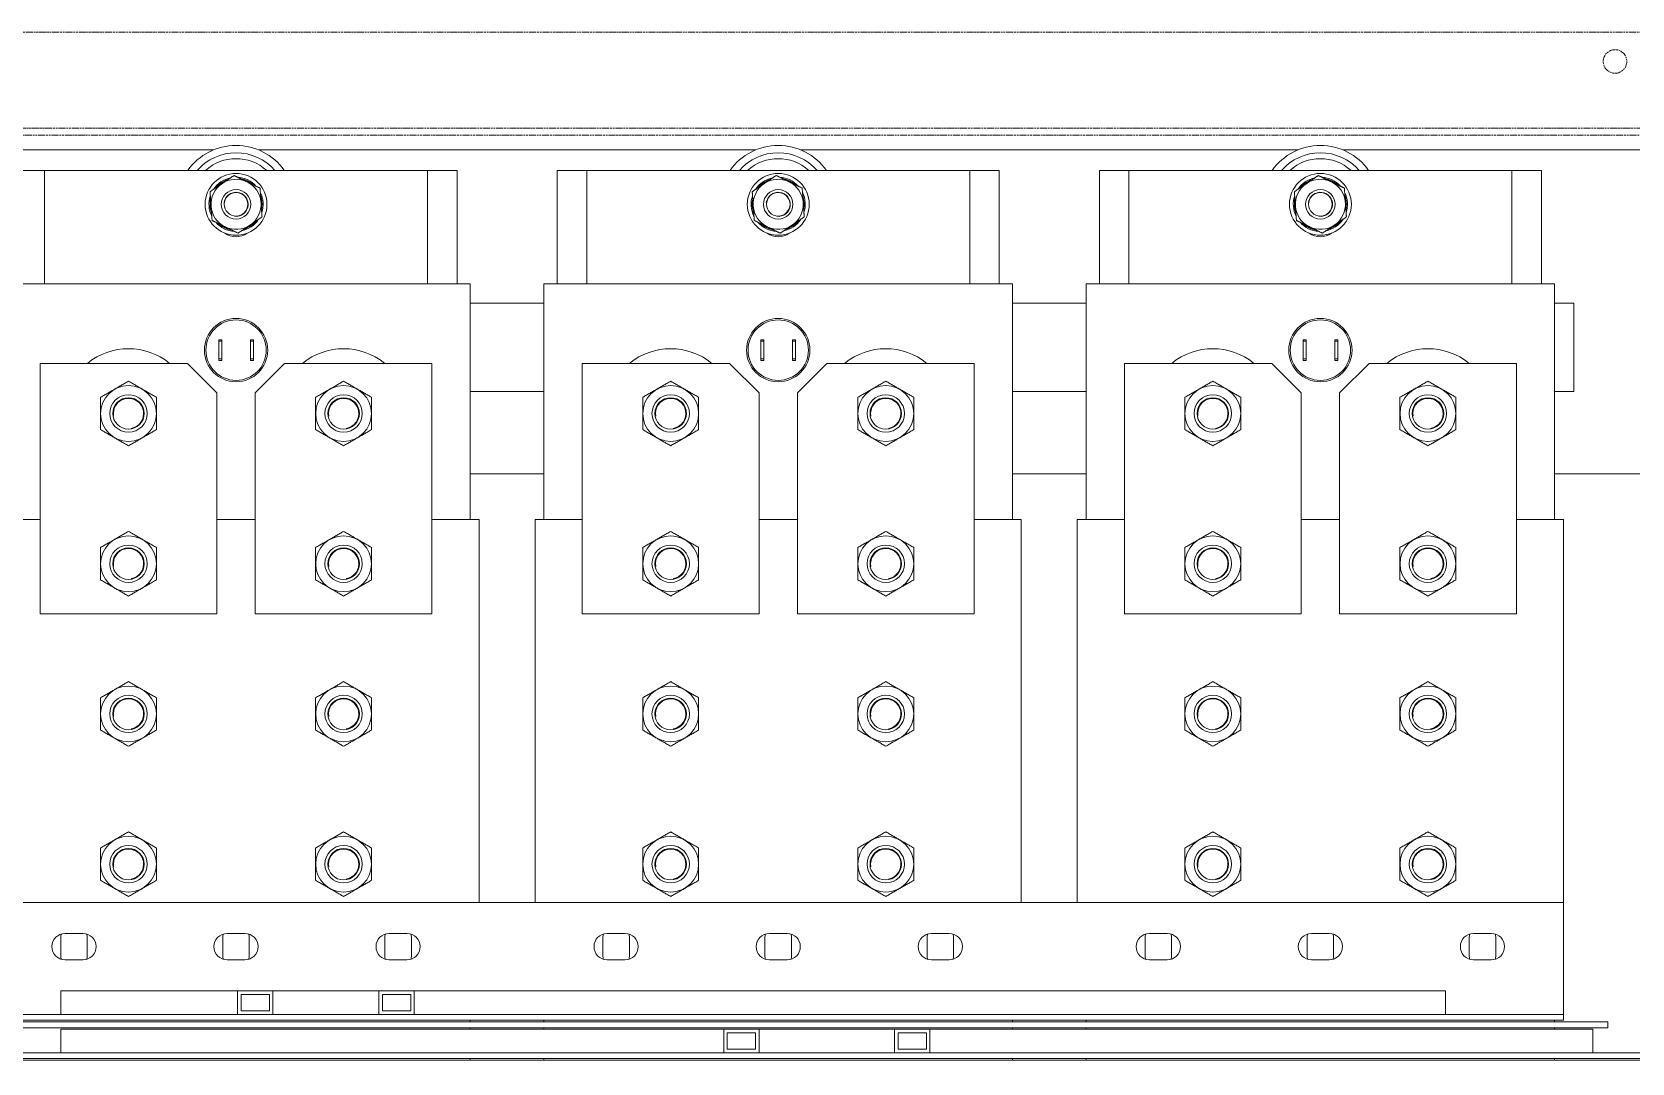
# Model space of a CAD drawing. Header units: millimetres. Extents: x 0 to 8410, y 0 to 5940.
# Drawn here: x 3720 to 4263, y 4952 to 5302 of the extents above; entities that cross this region are included whole.
import ezdxf

# ---------------------------------------------------------------- set-up
doc = ezdxf.new("R2010")
doc.units = ezdxf.units.MM
doc.header["$LTSCALE"] = 10
doc.linetypes.add('DOUBLE_DASH_CHAIN', pattern=[1.2403, 0.6614, -0.0827, 0.1654, -0.0827, 0.1654, -0.0827])
for name, color, linetype, lineweight, true_color in [('가시적인 것(ISO)', 3, 'Continuous', 5, 0x00ff00), ('가시적인 좁은 것(ISO)', 3, 'Continuous', 5, 0x00ff00), ('참조(ISO)', 6, 'DOUBLE_DASH_CHAIN', 5, 0xff00ff)]:
    doc.layers.add(name, color=color, linetype=linetype, lineweight=lineweight, true_color=true_color)
doc.layers.add('해치(ISO)', color=7, linetype='Continuous', lineweight=5)

msp = doc.modelspace()

# ---------------------------------------------------------------- hatches: boundary and pattern name
at = {"layer": '해치(ISO)'}
h = msp.add_hatch(dxfattribs=at)
h.set_pattern_fill('ANSI31', color=256, scale=254, angle=15, style=0)
h.set_pattern_definition([(60, (0, 0), (-27.4963, 15.87501), [])])
edge = h.paths.add_edge_path()
edge.add_line((3209.29, 4604.61), (3249.29, 4604.61))
edge.add_line((3249.29, 4604.61), (3249.29, 4606.61))
edge.add_ellipse((3246.29, 4606.61), major_axis=(3, 0), ratio=1, start_angle=0, end_angle=90)
edge.add_line((3246.29, 4609.61), (3218.79, 4609.61))
edge.add_ellipse((3218.79, 4614.11), major_axis=(0, -4.5), ratio=1, start_angle=270, end_angle=360, ccw=False)
edge.add_line((3214.29, 4614.11), (3214.29, 4641.61))
edge.add_ellipse((3211.29, 4641.61), major_axis=(3, 0), ratio=1, start_angle=0, end_angle=90)
edge.add_line((3211.29, 4644.61), (3209.29, 4644.61))
edge.add_line((3209.29, 4644.61), (3209.29, 4604.61))
edge = h.paths.add_edge_path()
edge.add_ellipse((4495.19, 4614.11), major_axis=(4.5, 0), ratio=1, start_angle=270, end_angle=360)
edge.add_line((4499.69, 4614.11), (4499.69, 4641.61))
edge.add_ellipse((4502.69, 4641.61), major_axis=(0, 3), ratio=1, start_angle=0, end_angle=90, ccw=False)
edge.add_line((4502.69, 4644.61), (4504.69, 4644.61))
edge.add_line((4504.69, 4644.61), (4504.69, 4604.61))
edge.add_line((4504.69, 4604.61), (4464.69, 4604.61))
edge.add_line((4464.69, 4604.61), (4464.69, 4606.61))
edge.add_ellipse((4467.69, 4606.61), major_axis=(0, 3), ratio=1, start_angle=0, end_angle=90, ccw=False)
edge.add_line((4467.69, 4609.61), (4495.19, 4609.61))
edge = h.paths.add_edge_path()
edge.add_ellipse((3218.79, 5290.51), major_axis=(-4.5, 0), ratio=1, start_angle=270, end_angle=360)
edge.add_line((3214.29, 5290.51), (3214.29, 5263.01))
edge.add_ellipse((3211.29, 5263.01), major_axis=(0, -3), ratio=1, start_angle=0, end_angle=90, ccw=False)
edge.add_line((3211.29, 5260.01), (3209.29, 5260.01))
edge.add_line((3209.29, 5260.01), (3209.29, 5300.01))
edge.add_line((3209.29, 5300.01), (3249.29, 5300.01))
edge.add_line((3249.29, 5300.01), (3249.29, 5298.01))
edge.add_ellipse((3246.29, 5298.01), major_axis=(0, -3), ratio=1, start_angle=0, end_angle=90, ccw=False)
edge.add_line((3246.29, 5295.01), (3218.79, 5295.01))
edge = h.paths.add_edge_path()
edge.add_line((4467.69, 5295.01), (4495.19, 5295.01))
edge.add_ellipse((4495.19, 5290.51), major_axis=(0, 4.5), ratio=1, start_angle=270, end_angle=360, ccw=False)
edge.add_line((4499.69, 5290.51), (4499.69, 5263.01))
edge.add_ellipse((4502.69, 5263.01), major_axis=(-3, 0), ratio=1, start_angle=0, end_angle=90)
edge.add_line((4502.69, 5260.01), (4504.69, 5260.01))
edge.add_line((4504.69, 5260.01), (4504.69, 5300.01))
edge.add_line((4504.69, 5300.01), (4464.69, 5300.01))
edge.add_line((4464.69, 5300.01), (4464.69, 5298.01))
edge.add_ellipse((4467.69, 5298.01), major_axis=(-3, 0), ratio=1, start_angle=0, end_angle=90)

# ---------------------------------------------------------------- linework, layer by layer
at = {"layer": '가시적인 것(ISO)'}
for p, q in [((3322.99, 5262.31), (3781.39, 5262.31)), ((3796.59, 5262.31), (3965.39, 5262.31)), ((3980.59, 5262.31), (4149.39, 5262.31)), ((4164.59, 5262.31), (4390.99, 5262.31)), ((3723.99, 5255.31), (3713.99, 5255.31)), ((3723.99, 5216.81), (3723.99, 5255.31)), ((3853.99, 5255.31), (3723.99, 5255.31)), ((3853.99, 5255.31), (3853.99, 5216.81)), ((3863.99, 5255.31), (3853.99, 5255.31)), ((3863.99, 5216.81), (3863.99, 5255.31)), ((3907.99, 5255.31), (3897.99, 5255.31)), ((3897.99, 5255.31), (3897.99, 5216.81)), ((3907.99, 5216.81), (3907.99, 5255.31)), ((4037.99, 5255.31), (3907.99, 5255.31)), ((4037.99, 5255.31), (4037.99, 5216.81)), ((4047.99, 5255.31), (4037.99, 5255.31)), ((4047.99, 5216.81), (4047.99, 5255.31)), ((4091.99, 5255.31), (4081.99, 5255.31)), ((4081.99, 5255.31), (4081.99, 5216.81)), ((4091.99, 5216.81), (4091.99, 5255.31)), ((4221.99, 5255.31), (4091.99, 5255.31)), ((4221.99, 5255.31), (4221.99, 5216.81)), ((4231.99, 5255.31), (4221.99, 5255.31)), ((4231.99, 5216.81), (4231.99, 5255.31)), ((3868.49, 5216.81), (3709.49, 5216.81)), ((3868.49, 5136.81), (3868.49, 5216.81)), ((4052.49, 5216.81), (3893.49, 5216.81)), ((3893.49, 5216.81), (3893.49, 5136.81)), ((4052.49, 5136.81), (4052.49, 5216.81)), ((4236.49, 5216.81), (4077.49, 5216.81)), ((4077.49, 5216.81), (4077.49, 5136.81)), ((4236.49, 5136.81), (4236.49, 5216.81)), ((3893.49, 5210.31), (3868.49, 5210.31)), ((4077.49, 5210.31), (4052.49, 5210.31)), ((4242.99, 5210.31), (4236.49, 5210.31)), ((4242.99, 5180.31), (4242.99, 5210.31)), ((3783.12, 5197.81), (3783.12, 5197.31)), ((3784.12, 5197.81), (3783.12, 5197.81)), ((3783.12, 5197.31), (3784.12, 5197.31)), ((3783.12, 5197.31), (3783.12, 5191.31)), ((3784.12, 5197.31), (3784.12, 5197.81)), ((3784.12, 5191.31), (3784.12, 5197.31)), ((3793.87, 5197.81), (3793.87, 5197.31)), ((3794.87, 5197.81), (3793.87, 5197.81)), ((3793.87, 5197.31), (3794.87, 5197.31)), ((3793.87, 5197.31), (3793.87, 5191.31)), ((3794.87, 5197.31), (3794.87, 5197.81)), ((3794.87, 5191.31), (3794.87, 5197.31)), ((3967.12, 5197.81), (3967.12, 5197.31)), ((3968.12, 5197.81), (3967.12, 5197.81)), ((3967.12, 5197.31), (3968.12, 5197.31)), ((3967.12, 5197.31), (3967.12, 5191.31)), ((3968.12, 5197.31), (3968.12, 5197.81)), ((3968.12, 5191.31), (3968.12, 5197.31)), ((3977.87, 5197.81), (3977.87, 5197.31)), ((3978.87, 5197.81), (3977.87, 5197.81)), ((3977.87, 5197.31), (3978.87, 5197.31)), ((3977.87, 5197.31), (3977.87, 5191.31)), ((3978.87, 5197.31), (3978.87, 5197.81)), ((3978.87, 5191.31), (3978.87, 5197.31)), ((4151.12, 5197.81), (4151.12, 5197.31)), ((4152.12, 5197.81), (4151.12, 5197.81)), ((4151.12, 5197.31), (4152.12, 5197.31)), ((4151.12, 5197.31), (4151.12, 5191.31)), ((4152.12, 5197.31), (4152.12, 5197.81)), ((4152.12, 5191.31), (4152.12, 5197.31)), ((4161.87, 5197.81), (4161.87, 5197.31)), ((4162.87, 5197.81), (4161.87, 5197.81)), ((4161.87, 5197.31), (4162.87, 5197.31)), ((4161.87, 5197.31), (4161.87, 5191.31)), ((4162.87, 5197.31), (4162.87, 5197.81)), ((4162.87, 5191.31), (4162.87, 5197.31)), ((3784.12, 5191.31), (3783.12, 5191.31)), ((3783.12, 5191.31), (3783.12, 5190.81)), ((3784.12, 5190.81), (3784.12, 5191.31)), ((3794.87, 5191.31), (3793.87, 5191.31)), ((3793.87, 5191.31), (3793.87, 5190.81)), ((3794.87, 5190.81), (3794.87, 5191.31)), ((3968.12, 5191.31), (3967.12, 5191.31)), ((3967.12, 5191.31), (3967.12, 5190.81)), ((3968.12, 5190.81), (3968.12, 5191.31)), ((3978.87, 5191.31), (3977.87, 5191.31)), ((3977.87, 5191.31), (3977.87, 5190.81)), ((3978.87, 5190.81), (3978.87, 5191.31)), ((4152.12, 5191.31), (4151.12, 5191.31)), ((4151.12, 5191.31), (4151.12, 5190.81)), ((4152.12, 5190.81), (4152.12, 5191.31)), ((4162.87, 5191.31), (4161.87, 5191.31)), ((4161.87, 5191.31), (4161.87, 5190.81)), ((4162.87, 5190.81), (4162.87, 5191.31)), ((3722.49, 5189.81), (3772.49, 5189.81)), ((3722.49, 5104.81), (3722.49, 5189.81)), ((3772.49, 5189.81), (3782.49, 5179.81)), ((3783.12, 5190.81), (3784.12, 5190.81)), ((3793.87, 5190.81), (3794.87, 5190.81)), ((3795.49, 5179.81), (3805.49, 5189.81)), ((3805.49, 5189.81), (3855.49, 5189.81)), ((3855.49, 5189.81), (3855.49, 5104.81)), ((3906.49, 5189.81), (3956.49, 5189.81)), ((3906.49, 5104.81), (3906.49, 5189.81)), ((3956.49, 5189.81), (3966.49, 5179.81)), ((3967.12, 5190.81), (3968.12, 5190.81)), ((3977.87, 5190.81), (3978.87, 5190.81)), ((3979.49, 5179.81), (3989.49, 5189.81)), ((3989.49, 5189.81), (4039.49, 5189.81)), ((4039.49, 5189.81), (4039.49, 5104.81)), ((4090.49, 5189.81), (4140.49, 5189.81)), ((4090.49, 5104.81), (4090.49, 5189.81)), ((4140.49, 5189.81), (4150.49, 5179.81)), ((4151.12, 5190.81), (4152.12, 5190.81)), ((4161.87, 5190.81), (4162.87, 5190.81)), ((4163.49, 5179.81), (4173.49, 5189.81)), ((4173.49, 5189.81), (4223.49, 5189.81)), ((4223.49, 5189.81), (4223.49, 5104.81)), ((3868.49, 5180.31), (3893.49, 5180.31)), ((4052.49, 5180.31), (4077.49, 5180.31)), ((4236.49, 5180.31), (4242.99, 5180.31)), ((3782.49, 5179.81), (3782.49, 5104.81)), ((3795.49, 5104.81), (3795.49, 5179.81)), ((3966.49, 5179.81), (3966.49, 5104.81)), ((3979.49, 5104.81), (3979.49, 5179.81)), ((4150.49, 5179.81), (4150.49, 5104.81)), ((4163.49, 5104.81), (4163.49, 5179.81)), ((3868.49, 5152.31), (3893.49, 5152.31)), ((4052.49, 5152.31), (4077.49, 5152.31)), ((4236.49, 5152.31), (4402.99, 5152.31)), ((3706.49, 5136.81), (3722.49, 5136.81)), ((3782.49, 5136.81), (3795.49, 5136.81)), ((3855.49, 5136.81), (3871.49, 5136.81)), ((3871.49, 5136.81), (3871.49, 5006.81)), ((3890.49, 5136.81), (3906.49, 5136.81)), ((3890.49, 5006.81), (3890.49, 5136.81)), ((3966.49, 5136.81), (3979.49, 5136.81)), ((4039.49, 5136.81), (4055.49, 5136.81)), ((4055.49, 5136.81), (4055.49, 5006.81)), ((4074.49, 5136.81), (4090.49, 5136.81)), ((4074.49, 5006.81), (4074.49, 5136.81)), ((4150.49, 5136.81), (4163.49, 5136.81)), ((4223.49, 5136.81), (4239.49, 5136.81)), ((4239.49, 5136.81), (4239.49, 5006.81)), ((3782.49, 5104.81), (3722.49, 5104.81)), ((3855.49, 5104.81), (3795.49, 5104.81)), ((3966.49, 5104.81), (3906.49, 5104.81)), ((4039.49, 5104.81), (3979.49, 5104.81)), ((4150.49, 5104.81), (4090.49, 5104.81)), ((4223.49, 5104.81), (4163.49, 5104.81)), ((4239.49, 5006.81), (3706.49, 5006.81)), ((4239.49, 5006.81), (4239.49, 4970.81)), ((3730.99, 4996.31), (3736.99, 4996.31)), ((3785.99, 4996.31), (3791.99, 4996.31)), ((3840.99, 4996.31), (3846.99, 4996.31)), ((3914.99, 4996.31), (3920.99, 4996.31)), ((3969.99, 4996.31), (3975.99, 4996.31)), ((4024.99, 4996.31), (4030.99, 4996.31)), ((4098.99, 4996.31), (4104.99, 4996.31)), ((4153.99, 4996.31), (4159.99, 4996.31)), ((4208.99, 4996.31), (4214.99, 4996.31)), ((3729.49, 4988.81), (3729.49, 4994.81)), ((3738.49, 4994.81), (3738.49, 4988.81)), ((3784.49, 4988.81), (3784.49, 4994.81)), ((3793.49, 4994.81), (3793.49, 4988.81)), ((3839.49, 4988.81), (3839.49, 4994.81)), ((3848.49, 4994.81), (3848.49, 4988.81)), ((3913.49, 4988.81), (3913.49, 4994.81)), ((3922.49, 4994.81), (3922.49, 4988.81)), ((3968.49, 4988.81), (3968.49, 4994.81)), ((3977.49, 4994.81), (3977.49, 4988.81)), ((4023.49, 4988.81), (4023.49, 4994.81)), ((4032.49, 4994.81), (4032.49, 4988.81)), ((4097.49, 4988.81), (4097.49, 4994.81)), ((4106.49, 4994.81), (4106.49, 4988.81)), ((4152.49, 4988.81), (4152.49, 4994.81)), ((4161.49, 4994.81), (4161.49, 4988.81)), ((4207.49, 4988.81), (4207.49, 4994.81)), ((4216.49, 4994.81), (4216.49, 4988.81)), ((3736.99, 4987.31), (3730.99, 4987.31)), ((3791.99, 4987.31), (3785.99, 4987.31)), ((3846.99, 4987.31), (3840.99, 4987.31)), ((3920.99, 4987.31), (3914.99, 4987.31)), ((3975.99, 4987.31), (3969.99, 4987.31)), ((4030.99, 4987.31), (4024.99, 4987.31)), ((4104.99, 4987.31), (4098.99, 4987.31)), ((4159.99, 4987.31), (4153.99, 4987.31)), ((4214.99, 4987.31), (4208.99, 4987.31)), ((3761.49, 4976.81), (3729.49, 4976.81)), ((3729.49, 4968.81), (3729.49, 4976.81)), ((3761.49, 4976.81), (3769.49, 4976.81)), ((3769.49, 4976.81), (3789.49, 4976.81)), ((3789.49, 4976.81), (3801.49, 4976.81)), ((3789.49, 4968.81), (3789.49, 4976.81)), ((3790.69, 4970.01), (3790.69, 4975.61)), ((3790.69, 4975.61), (3800.29, 4975.61)), ((3800.29, 4975.61), (3800.29, 4970.01)), ((3801.49, 4976.81), (3837.49, 4976.81)), ((3801.49, 4968.81), (3801.49, 4976.81)), ((3837.49, 4976.81), (3849.49, 4976.81)), ((3837.49, 4968.81), (3837.49, 4976.81)), ((3838.69, 4970.01), (3838.69, 4975.61)), ((3838.69, 4975.61), (3848.29, 4975.61)), ((3848.29, 4975.61), (3848.29, 4970.01)), ((3849.49, 4968.81), (3849.49, 4976.81)), ((3849.49, 4976.81), (3869.49, 4976.81)), ((3869.49, 4976.81), (4167.49, 4976.81)), ((4199.49, 4976.81), (4167.49, 4976.81)), ((4199.49, 4968.81), (4199.49, 4976.81)), ((3789.49, 4968.81), (3689.49, 4968.81)), ((3789.49, 4968.81), (3801.49, 4968.81)), ((3800.29, 4970.01), (3790.69, 4970.01)), ((3837.49, 4968.81), (3801.49, 4968.81)), ((3837.49, 4968.81), (3849.49, 4968.81)), ((3848.29, 4970.01), (3838.69, 4970.01)), ((4239.49, 4968.81), (3849.49, 4968.81)), ((4239.49, 4970.81), (4239.49, 4968.81)), ((4239.49, 4966.81), (4239.49, 4968.81)), ((3689.49, 4966.81), (4239.49, 4966.81)), ((4254.49, 4966.31), (3689.49, 4966.31)), ((3689.49, 4964.31), (4254.49, 4964.31)), ((3761.49, 4963.81), (3729.49, 4963.81)), ((3729.49, 4955.81), (3729.49, 4963.81)), ((3761.49, 4963.81), (3934.49, 4963.81)), ((3868.49, 4966.31), (3868.49, 4966.81)), ((3868.49, 4963.81), (3868.49, 4964.31)), ((3893.49, 4966.81), (3893.49, 4966.31)), ((3893.49, 4964.31), (3893.49, 4963.81)), ((3934.49, 4963.81), (3954.49, 4963.81)), ((3954.49, 4963.81), (3966.49, 4963.81)), ((3954.49, 4955.81), (3954.49, 4963.81)), ((3966.49, 4963.81), (4012.49, 4963.81)), ((3966.49, 4955.81), (3966.49, 4963.81)), ((4012.49, 4963.81), (4024.49, 4963.81)), ((4012.49, 4955.81), (4012.49, 4963.81)), ((4024.49, 4955.81), (4024.49, 4963.81)), ((4024.49, 4963.81), (4044.49, 4963.81)), ((4044.49, 4963.81), (4217.49, 4963.81)), ((4052.49, 4966.31), (4052.49, 4966.81)), ((4052.49, 4963.81), (4052.49, 4964.31)), ((4077.49, 4966.81), (4077.49, 4966.31)), ((4077.49, 4964.31), (4077.49, 4963.81)), ((4249.49, 4963.81), (4217.49, 4963.81)), ((4236.49, 4966.31), (4236.49, 4966.81)), ((4236.49, 4963.81), (4236.49, 4964.31)), ((4249.49, 4955.81), (4249.49, 4963.81)), ((4254.49, 4964.31), (4254.49, 4966.31)), ((3955.69, 4957.01), (3955.69, 4962.61)), ((3955.69, 4962.61), (3965.29, 4962.61)), ((3965.29, 4962.61), (3965.29, 4957.01)), ((4013.69, 4957.01), (4013.69, 4962.61)), ((4013.69, 4962.61), (4023.29, 4962.61)), ((4023.29, 4962.61), (4023.29, 4957.01)), ((3954.49, 4955.81), (3689.49, 4955.81)), ((3689.49, 4953.81), (4274.49, 4953.81)), ((4284.49, 4953.31), (3694.49, 4953.31)), ((3868.49, 4953.31), (3868.49, 4953.81)), ((3893.49, 4953.81), (3893.49, 4953.31)), ((3954.49, 4955.81), (3966.49, 4955.81)), ((3965.29, 4957.01), (3955.69, 4957.01)), ((4012.49, 4955.81), (3966.49, 4955.81)), ((4012.49, 4955.81), (4024.49, 4955.81)), ((4023.29, 4957.01), (4013.69, 4957.01)), ((4274.49, 4955.81), (4024.49, 4955.81)), ((4052.49, 4953.31), (4052.49, 4953.81)), ((4077.49, 4953.81), (4077.49, 4953.31)), ((4236.49, 4953.31), (4236.49, 4953.81))]:
    msp.add_line(p, q, dxfattribs=at)
for centre, radius in [((3788.99, 5243.81), 10.5), ((3972.99, 5243.81), 10.5), ((4156.99, 5243.81), 10.5), ((3788.99, 5243.81), 5), ((3788.99, 5243.81), 4), ((3972.99, 5243.81), 5), ((3972.99, 5243.81), 4), ((4156.99, 5243.81), 5), ((4156.99, 5243.81), 4), ((3788.99, 5194.31), 10.75), ((3788.99, 5194.31), 10.25), ((3972.99, 5194.31), 10.75), ((3972.99, 5194.31), 10.25), ((4156.99, 5194.31), 10.75), ((4156.99, 5194.31), 10.25), ((3752.49, 5172.81), 9.47), ((3825.49, 5172.81), 9.47), ((3936.49, 5172.81), 9.47), ((4009.49, 5172.81), 9.47), ((4120.49, 5172.81), 9.47), ((4193.49, 5172.81), 9.47), ((3752.49, 5172.81), 6.35), ((3752.49, 5172.81), 5.35), ((3825.49, 5172.81), 6.35), ((3825.49, 5172.81), 5.35), ((3936.49, 5172.81), 6.35), ((3936.49, 5172.81), 5.35), ((4009.49, 5172.81), 6.35), ((4009.49, 5172.81), 5.35), ((4120.49, 5172.81), 6.35), ((4120.49, 5172.81), 5.35), ((4193.49, 5172.81), 6.35), ((4193.49, 5172.81), 5.35), ((3752.49, 5121.81), 9.47), ((3752.49, 5121.81), 6.35), ((3752.49, 5121.81), 5.35), ((3825.49, 5121.81), 9.47), ((3825.49, 5121.81), 6.35), ((3825.49, 5121.81), 5.35), ((3936.49, 5121.81), 9.47), ((3936.49, 5121.81), 6.35), ((3936.49, 5121.81), 5.35), ((4009.49, 5121.81), 9.47), ((4009.49, 5121.81), 6.35), ((4009.49, 5121.81), 5.35), ((4120.49, 5121.81), 9.47), ((4120.49, 5121.81), 6.35), ((4120.49, 5121.81), 5.35), ((4193.49, 5121.81), 9.47), ((4193.49, 5121.81), 6.35), ((4193.49, 5121.81), 5.35), ((3752.49, 5070.81), 9.47), ((3752.49, 5070.81), 6.35), ((3825.49, 5070.81), 9.47), ((3825.49, 5070.81), 6.35), ((3936.49, 5070.81), 9.47), ((3936.49, 5070.81), 6.35), ((4009.49, 5070.81), 9.47), ((4009.49, 5070.81), 6.35), ((4120.49, 5070.81), 9.47), ((4120.49, 5070.81), 6.35), ((4193.49, 5070.81), 9.47), ((4193.49, 5070.81), 6.35), ((3752.49, 5070.81), 5.35), ((3825.49, 5070.81), 5.35), ((3936.49, 5070.81), 5.35), ((4009.49, 5070.81), 5.35), ((4120.49, 5070.81), 5.35), ((4193.49, 5070.81), 5.35), ((3752.49, 5019.81), 9.47), ((3825.49, 5019.81), 9.47), ((3936.49, 5019.81), 9.47), ((4009.49, 5019.81), 9.47), ((4120.49, 5019.81), 9.47), ((4193.49, 5019.81), 9.47), ((3752.49, 5019.81), 6.35), ((3752.49, 5019.81), 5.35), ((3825.49, 5019.81), 6.35), ((3825.49, 5019.81), 5.35), ((3936.49, 5019.81), 6.35), ((3936.49, 5019.81), 5.35), ((4009.49, 5019.81), 6.35), ((4009.49, 5019.81), 5.35), ((4120.49, 5019.81), 6.35), ((4120.49, 5019.81), 5.35), ((4193.49, 5019.81), 6.35), ((4193.49, 5019.81), 5.35)]:
    msp.add_circle(centre, radius, dxfattribs=at)
for centre, radius, start, end in [((3788.99, 5243.81), 20, 35.0996, 144.9004), ((3972.99, 5243.81), 20, 35.0996, 144.9004), ((4156.99, 5243.81), 20, 35.0996, 144.9004), ((3788.99, 5243.81), 17.5, 41.0823, 138.9177), ((3788.99, 5243.81), 15.5, 47.8966, 132.1034), ((3972.99, 5243.81), 17.5, 41.0823, 138.9177), ((3972.99, 5243.81), 15.5, 47.8966, 132.1034), ((4156.99, 5243.81), 17.5, 41.0823, 138.9177), ((4156.99, 5243.81), 15.5, 47.8966, 132.1034), ((3788.99, 5243.81), 8.5, 124.0526, 184.0526), ((3788.99, 5243.81), 9.2, 101.5576, 146.5475), ((3788.99, 5243.81), 8.82, 108.4548, 139.6504), ((3788.99, 5243.81), 8.5, 64.0526, 124.0526), ((3788.99, 5243.81), 9.2, 41.5576, 86.5475), ((3788.99, 5243.81), 8.82, 48.4548, 79.6504), ((3788.99, 5243.81), 8.5, 4.0526, 64.0526), ((3972.99, 5243.81), 8.5, 124.0526, 184.0526), ((3972.99, 5243.81), 9.2, 101.5576, 146.5475), ((3972.99, 5243.81), 8.82, 108.4548, 139.6504), ((3972.99, 5243.81), 8.5, 64.0526, 124.0526), ((3972.99, 5243.81), 9.2, 41.5576, 86.5475), ((3972.99, 5243.81), 8.82, 48.4548, 79.6504), ((3972.99, 5243.81), 8.5, 4.0526, 64.0526), ((4156.99, 5243.81), 8.5, 124.0526, 184.0526), ((4156.99, 5243.81), 9.2, 101.5576, 146.5475), ((4156.99, 5243.81), 8.82, 108.4548, 139.6504), ((4156.99, 5243.81), 8.5, 64.0526, 124.0526), ((4156.99, 5243.81), 9.2, 41.5576, 86.5475), ((4156.99, 5243.81), 8.82, 48.4548, 79.6504), ((4156.99, 5243.81), 8.5, 4.0526, 64.0526), ((3788.99, 5243.81), 9.2, 161.5576, 206.5475), ((3788.99, 5243.81), 8.82, 168.4548, 199.6504), ((3788.99, 5243.81), 9.2, 341.5576, 26.5475), ((3788.99, 5243.81), 8.82, 348.4548, 19.6504), ((3972.99, 5243.81), 9.2, 161.5576, 206.5475), ((3972.99, 5243.81), 8.82, 168.4548, 199.6504), ((3972.99, 5243.81), 9.2, 341.5576, 26.5475), ((3972.99, 5243.81), 8.82, 348.4548, 19.6504), ((4156.99, 5243.81), 9.2, 161.5576, 206.5475), ((4156.99, 5243.81), 8.82, 168.4548, 199.6504), ((4156.99, 5243.81), 9.2, 341.5576, 26.5475), ((4156.99, 5243.81), 8.82, 348.4548, 19.6504), ((3788.99, 5243.81), 8.5, 184.0526, 244.0526), ((3788.99, 5243.81), 8.5, 304.0526, 4.0526), ((3972.99, 5243.81), 8.5, 184.0526, 244.0526), ((3972.99, 5243.81), 8.5, 304.0526, 4.0526), ((4156.99, 5243.81), 8.5, 184.0526, 244.0526), ((4156.99, 5243.81), 8.5, 304.0526, 4.0526), ((3788.99, 5243.81), 9.2, 221.5576, 266.5475), ((3788.99, 5243.81), 8.82, 228.4548, 259.6504), ((3788.99, 5243.81), 8.5, 244.0526, 304.0526), ((3788.99, 5243.81), 9.2, 281.5576, 326.5475), ((3788.99, 5243.81), 8.82, 288.4548, 319.6504), ((3972.99, 5243.81), 9.2, 221.5576, 266.5475), ((3972.99, 5243.81), 8.82, 228.4548, 259.6504), ((3972.99, 5243.81), 8.5, 244.0526, 304.0526), ((3972.99, 5243.81), 9.2, 281.5576, 326.5475), ((3972.99, 5243.81), 8.82, 288.4548, 319.6504), ((4156.99, 5243.81), 9.2, 221.5576, 266.5475), ((4156.99, 5243.81), 8.82, 228.4548, 259.6504), ((4156.99, 5243.81), 8.5, 244.0526, 304.0526), ((4156.99, 5243.81), 9.2, 281.5576, 326.5475), ((4156.99, 5243.81), 8.82, 288.4548, 319.6504), ((3788.99, 5239.31), 6.5, 234.7101, 305.2899), ((3972.99, 5239.31), 6.5, 234.7101, 305.2899), ((4156.99, 5239.31), 6.5, 234.7101, 305.2899), ((3752.49, 5172.81), 22, 50.5994, 129.4006), ((3825.49, 5172.81), 22, 50.5994, 129.4006), ((3936.49, 5172.81), 22, 50.5994, 129.4006), ((4009.49, 5172.81), 22, 50.5994, 129.4006), ((4120.49, 5172.81), 22, 50.5994, 129.4006), ((4193.49, 5172.81), 22, 50.5994, 129.4006), ((3730.99, 4991.81), 4.5, 90, 270), ((3733.99, 4994.81), 4.5, 163.1255, 180), ((3736.99, 4991.81), 4.5, 270, 90), ((3733.99, 4994.81), 4.5, 0, 16.8745), ((3785.99, 4991.81), 4.5, 90, 270), ((3788.99, 4994.81), 4.5, 163.1255, 180), ((3791.99, 4991.81), 4.5, 270, 90), ((3788.99, 4994.81), 4.5, 0, 16.8745), ((3840.99, 4991.81), 4.5, 90, 270), ((3843.99, 4994.81), 4.5, 163.1255, 180), ((3846.99, 4991.81), 4.5, 270, 90), ((3843.99, 4994.81), 4.5, 0, 16.8745), ((3914.99, 4991.81), 4.5, 90, 270), ((3917.99, 4994.81), 4.5, 163.1255, 180), ((3920.99, 4991.81), 4.5, 270, 90), ((3917.99, 4994.81), 4.5, 0, 16.8745), ((3969.99, 4991.81), 4.5, 90, 270), ((3972.99, 4994.81), 4.5, 163.1255, 180), ((3975.99, 4991.81), 4.5, 270, 90), ((3972.99, 4994.81), 4.5, 0, 16.8745), ((4024.99, 4991.81), 4.5, 90, 270), ((4027.99, 4994.81), 4.5, 163.1255, 180), ((4030.99, 4991.81), 4.5, 270, 90), ((4027.99, 4994.81), 4.5, 0, 16.8745), ((4098.99, 4991.81), 4.5, 90, 270), ((4101.99, 4994.81), 4.5, 163.1255, 180), ((4104.99, 4991.81), 4.5, 270, 90), ((4101.99, 4994.81), 4.5, 0, 16.8745), ((4153.99, 4991.81), 4.5, 90, 270), ((4156.99, 4994.81), 4.5, 163.1255, 180), ((4159.99, 4991.81), 4.5, 270, 90), ((4156.99, 4994.81), 4.5, 0, 16.8745), ((4208.99, 4991.81), 4.5, 90, 270), ((4211.99, 4994.81), 4.5, 163.1255, 180), ((4214.99, 4991.81), 4.5, 270, 90), ((4211.99, 4994.81), 4.5, 0, 16.8745), ((3733.99, 4988.81), 4.5, 180, 196.8745), ((3733.99, 4988.81), 4.5, 343.1255, 0), ((3788.99, 4988.81), 4.5, 180, 196.8745), ((3788.99, 4988.81), 4.5, 343.1255, 0), ((3843.99, 4988.81), 4.5, 180, 196.8745), ((3843.99, 4988.81), 4.5, 343.1255, 0), ((3917.99, 4988.81), 4.5, 180, 196.8745), ((3917.99, 4988.81), 4.5, 343.1255, 0), ((3972.99, 4988.81), 4.5, 180, 196.8745), ((3972.99, 4988.81), 4.5, 343.1255, 0), ((4027.99, 4988.81), 4.5, 180, 196.8745), ((4027.99, 4988.81), 4.5, 343.1255, 0), ((4101.99, 4988.81), 4.5, 180, 196.8745), ((4101.99, 4988.81), 4.5, 343.1255, 0), ((4156.99, 4988.81), 4.5, 180, 196.8745), ((4156.99, 4988.81), 4.5, 343.1255, 0), ((4211.99, 4988.81), 4.5, 180, 196.8745), ((4211.99, 4988.81), 4.5, 343.1255, 0)]:
    msp.add_arc(centre, radius, start, end, dxfattribs=at)
for points, weights in [([(3780.17, 5248.11), (3782.34, 5249.58), (3784.23, 5250.86)], [1, 1.0379548493, 1]), ([(3784.23, 5250.86), (3786.12, 5252.13), (3788.3, 5253.6)], [1, 1.0379548493, 1]), ([(3788.3, 5253.6), (3790.66, 5252.45), (3792.71, 5251.46)], [1, 1.0379548493, 1]), ([(3792.71, 5251.46), (3794.76, 5250.46), (3797.12, 5249.31)], [1, 1.0379548493, 1]), ([(3964.17, 5248.11), (3966.34, 5249.58), (3968.23, 5250.86)], [1, 1.0379548493, 1]), ([(3968.23, 5250.86), (3970.12, 5252.13), (3972.3, 5253.6)], [1, 1.0379548493, 1]), ([(3972.3, 5253.6), (3974.66, 5252.45), (3976.71, 5251.46)], [1, 1.0379548493, 1]), ([(3976.71, 5251.46), (3978.76, 5250.46), (3981.12, 5249.31)], [1, 1.0379548493, 1]), ([(4148.17, 5248.11), (4150.34, 5249.58), (4152.23, 5250.86)], [1, 1.0379548493, 1]), ([(4152.23, 5250.86), (4154.12, 5252.13), (4156.3, 5253.6)], [1, 1.0379548493, 1]), ([(4156.3, 5253.6), (4158.66, 5252.45), (4160.71, 5251.46)], [1, 1.0379548493, 1]), ([(4160.71, 5251.46), (4162.76, 5250.46), (4165.12, 5249.31)], [1, 1.0379548493, 1]), ([(3780.51, 5243.21), (3780.35, 5245.48), (3780.17, 5248.11)], [1, 1.0379548493, 1]), ([(3797.12, 5249.31), (3797.31, 5246.69), (3797.47, 5244.41)], [1, 1.0379548493, 1]), ([(3964.51, 5243.21), (3964.35, 5245.48), (3964.17, 5248.11)], [1, 1.0379548493, 1]), ([(3981.12, 5249.31), (3981.31, 5246.69), (3981.47, 5244.41)], [1, 1.0379548493, 1]), ([(4148.51, 5243.21), (4148.35, 5245.48), (4148.17, 5248.11)], [1, 1.0379548493, 1]), ([(4165.12, 5249.31), (4165.31, 5246.69), (4165.47, 5244.41)], [1, 1.0379548493, 1]), ([(3780.86, 5238.32), (3780.67, 5240.94), (3780.51, 5243.21)], [1, 1.0379548493, 1]), ([(3797.47, 5244.41), (3797.63, 5242.14), (3797.82, 5239.52)], [1, 1.0379548493, 1]), ([(3964.86, 5238.32), (3964.67, 5240.94), (3964.51, 5243.21)], [1, 1.0379548493, 1]), ([(3981.47, 5244.41), (3981.63, 5242.14), (3981.82, 5239.52)], [1, 1.0379548493, 1]), ([(4148.86, 5238.32), (4148.67, 5240.94), (4148.51, 5243.21)], [1, 1.0379548493, 1]), ([(4165.47, 5244.41), (4165.63, 5242.14), (4165.82, 5239.52)], [1, 1.0379548493, 1]), ([(3785.27, 5236.17), (3783.22, 5237.17), (3780.86, 5238.32)], [1, 1.0379548493, 1]), ([(3789.68, 5234.02), (3787.32, 5235.17), (3785.27, 5236.17)], [1, 1.0379548493, 1]), ([(3793.75, 5236.77), (3791.86, 5235.5), (3789.68, 5234.02)], [1, 1.0379548493, 1]), ([(3797.82, 5239.52), (3795.64, 5238.05), (3793.75, 5236.77)], [1, 1.0379548493, 1]), ([(3969.27, 5236.17), (3967.22, 5237.17), (3964.86, 5238.32)], [1, 1.0379548493, 1]), ([(3973.68, 5234.02), (3971.32, 5235.17), (3969.27, 5236.17)], [1, 1.0379548493, 1]), ([(3977.75, 5236.77), (3975.86, 5235.5), (3973.68, 5234.02)], [1, 1.0379548493, 1]), ([(3981.82, 5239.52), (3979.64, 5238.05), (3977.75, 5236.77)], [1, 1.0379548493, 1]), ([(4153.27, 5236.17), (4151.22, 5237.17), (4148.86, 5238.32)], [1, 1.0379548493, 1]), ([(4157.68, 5234.02), (4155.32, 5235.17), (4153.27, 5236.17)], [1, 1.0379548493, 1]), ([(4161.75, 5236.77), (4159.86, 5235.5), (4157.68, 5234.02)], [1, 1.0379548493, 1]), ([(4165.82, 5239.52), (4163.64, 5238.05), (4161.75, 5236.77)], [1, 1.0379548493, 1]), ([(3742.99, 5178.3), (3747.74, 5181.04), (3752.49, 5183.78)], [1, 1.15470053838, 1]), ([(3752.49, 5183.78), (3757.24, 5181.04), (3761.99, 5178.3)], [1, 1.15470053838, 1]), ([(3815.99, 5178.3), (3820.74, 5181.04), (3825.49, 5183.78)], [1, 1.15470053838, 1]), ([(3825.49, 5183.78), (3830.24, 5181.04), (3834.99, 5178.3)], [1, 1.15470053838, 1]), ([(3926.99, 5178.3), (3931.74, 5181.04), (3936.49, 5183.78)], [1, 1.15470053838, 1]), ([(3936.49, 5183.78), (3941.24, 5181.04), (3945.99, 5178.3)], [1, 1.15470053838, 1]), ([(3999.99, 5178.3), (4004.74, 5181.04), (4009.49, 5183.78)], [1, 1.15470053838, 1]), ([(4009.49, 5183.78), (4014.24, 5181.04), (4018.99, 5178.3)], [1, 1.15470053838, 1]), ([(4110.99, 5178.3), (4115.74, 5181.04), (4120.49, 5183.78)], [1, 1.15470053838, 1]), ([(4120.49, 5183.78), (4125.24, 5181.04), (4129.99, 5178.3)], [1, 1.15470053838, 1]), ([(4183.99, 5178.3), (4188.74, 5181.04), (4193.49, 5183.78)], [1, 1.15470053838, 1]), ([(4193.49, 5183.78), (4198.24, 5181.04), (4202.99, 5178.3)], [1, 1.15470053838, 1]), ([(3742.99, 5167.33), (3742.99, 5172.81), (3742.99, 5178.3)], [1, 1.15470053838, 1]), ([(3761.99, 5178.3), (3761.99, 5172.81), (3761.99, 5167.33)], [1, 1.15470053838, 1]), ([(3815.99, 5167.33), (3815.99, 5172.81), (3815.99, 5178.3)], [1, 1.15470053838, 1]), ([(3834.99, 5178.3), (3834.99, 5172.81), (3834.99, 5167.33)], [1, 1.15470053838, 1]), ([(3926.99, 5167.33), (3926.99, 5172.81), (3926.99, 5178.3)], [1, 1.15470053838, 1]), ([(3945.99, 5178.3), (3945.99, 5172.81), (3945.99, 5167.33)], [1, 1.15470053838, 1]), ([(3999.99, 5167.33), (3999.99, 5172.81), (3999.99, 5178.3)], [1, 1.15470053838, 1]), ([(4018.99, 5178.3), (4018.99, 5172.81), (4018.99, 5167.33)], [1, 1.15470053838, 1]), ([(4110.99, 5167.33), (4110.99, 5172.81), (4110.99, 5178.3)], [1, 1.15470053838, 1]), ([(4129.99, 5178.3), (4129.99, 5172.81), (4129.99, 5167.33)], [1, 1.15470053838, 1]), ([(4183.99, 5167.33), (4183.99, 5172.81), (4183.99, 5178.3)], [1, 1.15470053838, 1]), ([(4202.99, 5178.3), (4202.99, 5172.81), (4202.99, 5167.33)], [1, 1.15470053838, 1]), ([(3752.49, 5161.84), (3747.74, 5164.59), (3742.99, 5167.33)], [1, 1.15470053838, 1]), ([(3761.99, 5167.33), (3757.24, 5164.59), (3752.49, 5161.84)], [1, 1.15470053838, 1]), ([(3825.49, 5161.84), (3820.74, 5164.59), (3815.99, 5167.33)], [1, 1.15470053838, 1]), ([(3834.99, 5167.33), (3830.24, 5164.59), (3825.49, 5161.84)], [1, 1.15470053838, 1]), ([(3936.49, 5161.84), (3931.74, 5164.59), (3926.99, 5167.33)], [1, 1.15470053838, 1]), ([(3945.99, 5167.33), (3941.24, 5164.59), (3936.49, 5161.84)], [1, 1.15470053838, 1]), ([(4009.49, 5161.84), (4004.74, 5164.59), (3999.99, 5167.33)], [1, 1.15470053838, 1]), ([(4018.99, 5167.33), (4014.24, 5164.59), (4009.49, 5161.84)], [1, 1.15470053838, 1]), ([(4120.49, 5161.84), (4115.74, 5164.59), (4110.99, 5167.33)], [1, 1.15470053838, 1]), ([(4129.99, 5167.33), (4125.24, 5164.59), (4120.49, 5161.84)], [1, 1.15470053838, 1]), ([(4193.49, 5161.84), (4188.74, 5164.59), (4183.99, 5167.33)], [1, 1.15470053838, 1]), ([(4202.99, 5167.33), (4198.24, 5164.59), (4193.49, 5161.84)], [1, 1.15470053838, 1]), ([(3742.99, 5127.3), (3747.74, 5130.04), (3752.49, 5132.78)], [1, 1.15470053838, 1]), ([(3752.49, 5132.78), (3757.24, 5130.04), (3761.99, 5127.3)], [1, 1.15470053838, 1]), ([(3815.99, 5127.3), (3820.74, 5130.04), (3825.49, 5132.78)], [1, 1.15470053838, 1]), ([(3825.49, 5132.78), (3830.24, 5130.04), (3834.99, 5127.3)], [1, 1.15470053838, 1]), ([(3926.99, 5127.3), (3931.74, 5130.04), (3936.49, 5132.78)], [1, 1.15470053838, 1]), ([(3936.49, 5132.78), (3941.24, 5130.04), (3945.99, 5127.3)], [1, 1.15470053838, 1]), ([(3999.99, 5127.3), (4004.74, 5130.04), (4009.49, 5132.78)], [1, 1.15470053838, 1]), ([(4009.49, 5132.78), (4014.24, 5130.04), (4018.99, 5127.3)], [1, 1.15470053838, 1]), ([(4110.99, 5127.3), (4115.74, 5130.04), (4120.49, 5132.78)], [1, 1.15470053838, 1]), ([(4120.49, 5132.78), (4125.24, 5130.04), (4129.99, 5127.3)], [1, 1.15470053838, 1]), ([(4183.99, 5127.3), (4188.74, 5130.04), (4193.49, 5132.78)], [1, 1.15470053838, 1]), ([(4193.49, 5132.78), (4198.24, 5130.04), (4202.99, 5127.3)], [1, 1.15470053838, 1]), ([(3742.99, 5116.33), (3742.99, 5121.81), (3742.99, 5127.3)], [1, 1.15470053838, 1]), ([(3761.99, 5127.3), (3761.99, 5121.81), (3761.99, 5116.33)], [1, 1.15470053838, 1]), ([(3815.99, 5116.33), (3815.99, 5121.81), (3815.99, 5127.3)], [1, 1.15470053838, 1]), ([(3834.99, 5127.3), (3834.99, 5121.81), (3834.99, 5116.33)], [1, 1.15470053838, 1]), ([(3926.99, 5116.33), (3926.99, 5121.81), (3926.99, 5127.3)], [1, 1.15470053838, 1]), ([(3945.99, 5127.3), (3945.99, 5121.81), (3945.99, 5116.33)], [1, 1.15470053838, 1]), ([(3999.99, 5116.33), (3999.99, 5121.81), (3999.99, 5127.3)], [1, 1.15470053838, 1]), ([(4018.99, 5127.3), (4018.99, 5121.81), (4018.99, 5116.33)], [1, 1.15470053838, 1]), ([(4110.99, 5116.33), (4110.99, 5121.81), (4110.99, 5127.3)], [1, 1.15470053838, 1]), ([(4129.99, 5127.3), (4129.99, 5121.81), (4129.99, 5116.33)], [1, 1.15470053838, 1]), ([(4183.99, 5116.33), (4183.99, 5121.81), (4183.99, 5127.3)], [1, 1.15470053838, 1]), ([(4202.99, 5127.3), (4202.99, 5121.81), (4202.99, 5116.33)], [1, 1.15470053838, 1]), ([(3752.49, 5110.84), (3747.74, 5113.59), (3742.99, 5116.33)], [1, 1.15470053838, 1]), ([(3761.99, 5116.33), (3757.24, 5113.59), (3752.49, 5110.84)], [1, 1.15470053838, 1]), ([(3825.49, 5110.84), (3820.74, 5113.59), (3815.99, 5116.33)], [1, 1.15470053838, 1]), ([(3834.99, 5116.33), (3830.24, 5113.59), (3825.49, 5110.84)], [1, 1.15470053838, 1]), ([(3936.49, 5110.84), (3931.74, 5113.59), (3926.99, 5116.33)], [1, 1.15470053838, 1]), ([(3945.99, 5116.33), (3941.24, 5113.59), (3936.49, 5110.84)], [1, 1.15470053838, 1]), ([(4009.49, 5110.84), (4004.74, 5113.59), (3999.99, 5116.33)], [1, 1.15470053838, 1]), ([(4018.99, 5116.33), (4014.24, 5113.59), (4009.49, 5110.84)], [1, 1.15470053838, 1]), ([(4120.49, 5110.84), (4115.74, 5113.59), (4110.99, 5116.33)], [1, 1.15470053838, 1]), ([(4129.99, 5116.33), (4125.24, 5113.59), (4120.49, 5110.84)], [1, 1.15470053838, 1]), ([(4193.49, 5110.84), (4188.74, 5113.59), (4183.99, 5116.33)], [1, 1.15470053838, 1]), ([(4202.99, 5116.33), (4198.24, 5113.59), (4193.49, 5110.84)], [1, 1.15470053838, 1]), ([(3742.99, 5076.3), (3747.74, 5079.04), (3752.49, 5081.78)], [1, 1.15470053838, 1]), ([(3752.49, 5081.78), (3757.24, 5079.04), (3761.99, 5076.3)], [1, 1.15470053838, 1]), ([(3815.99, 5076.3), (3820.74, 5079.04), (3825.49, 5081.78)], [1, 1.15470053838, 1]), ([(3825.49, 5081.78), (3830.24, 5079.04), (3834.99, 5076.3)], [1, 1.15470053838, 1]), ([(3926.99, 5076.3), (3931.74, 5079.04), (3936.49, 5081.78)], [1, 1.15470053838, 1]), ([(3936.49, 5081.78), (3941.24, 5079.04), (3945.99, 5076.3)], [1, 1.15470053838, 1]), ([(3999.99, 5076.3), (4004.74, 5079.04), (4009.49, 5081.78)], [1, 1.15470053838, 1]), ([(4009.49, 5081.78), (4014.24, 5079.04), (4018.99, 5076.3)], [1, 1.15470053838, 1]), ([(4110.99, 5076.3), (4115.74, 5079.04), (4120.49, 5081.78)], [1, 1.15470053838, 1]), ([(4120.49, 5081.78), (4125.24, 5079.04), (4129.99, 5076.3)], [1, 1.15470053838, 1]), ([(4183.99, 5076.3), (4188.74, 5079.04), (4193.49, 5081.78)], [1, 1.15470053838, 1]), ([(4193.49, 5081.78), (4198.24, 5079.04), (4202.99, 5076.3)], [1, 1.15470053838, 1]), ([(3742.99, 5065.33), (3742.99, 5070.81), (3742.99, 5076.3)], [1, 1.15470053838, 1]), ([(3761.99, 5076.3), (3761.99, 5070.81), (3761.99, 5065.33)], [1, 1.15470053838, 1]), ([(3815.99, 5065.33), (3815.99, 5070.81), (3815.99, 5076.3)], [1, 1.15470053838, 1]), ([(3834.99, 5076.3), (3834.99, 5070.81), (3834.99, 5065.33)], [1, 1.15470053838, 1]), ([(3926.99, 5065.33), (3926.99, 5070.81), (3926.99, 5076.3)], [1, 1.15470053838, 1]), ([(3945.99, 5076.3), (3945.99, 5070.81), (3945.99, 5065.33)], [1, 1.15470053838, 1]), ([(3999.99, 5065.33), (3999.99, 5070.81), (3999.99, 5076.3)], [1, 1.15470053838, 1]), ([(4018.99, 5076.3), (4018.99, 5070.81), (4018.99, 5065.33)], [1, 1.15470053838, 1]), ([(4110.99, 5065.33), (4110.99, 5070.81), (4110.99, 5076.3)], [1, 1.15470053838, 1]), ([(4129.99, 5076.3), (4129.99, 5070.81), (4129.99, 5065.33)], [1, 1.15470053838, 1]), ([(4183.99, 5065.33), (4183.99, 5070.81), (4183.99, 5076.3)], [1, 1.15470053838, 1]), ([(4202.99, 5076.3), (4202.99, 5070.81), (4202.99, 5065.33)], [1, 1.15470053838, 1]), ([(3752.49, 5059.84), (3747.74, 5062.59), (3742.99, 5065.33)], [1, 1.15470053838, 1]), ([(3761.99, 5065.33), (3757.24, 5062.59), (3752.49, 5059.84)], [1, 1.15470053838, 1]), ([(3825.49, 5059.84), (3820.74, 5062.59), (3815.99, 5065.33)], [1, 1.15470053838, 1]), ([(3834.99, 5065.33), (3830.24, 5062.59), (3825.49, 5059.84)], [1, 1.15470053838, 1]), ([(3936.49, 5059.84), (3931.74, 5062.59), (3926.99, 5065.33)], [1, 1.15470053838, 1]), ([(3945.99, 5065.33), (3941.24, 5062.59), (3936.49, 5059.84)], [1, 1.15470053838, 1]), ([(4009.49, 5059.84), (4004.74, 5062.59), (3999.99, 5065.33)], [1, 1.15470053838, 1]), ([(4018.99, 5065.33), (4014.24, 5062.59), (4009.49, 5059.84)], [1, 1.15470053838, 1]), ([(4120.49, 5059.84), (4115.74, 5062.59), (4110.99, 5065.33)], [1, 1.15470053838, 1]), ([(4129.99, 5065.33), (4125.24, 5062.59), (4120.49, 5059.84)], [1, 1.15470053838, 1]), ([(4193.49, 5059.84), (4188.74, 5062.59), (4183.99, 5065.33)], [1, 1.15470053838, 1]), ([(4202.99, 5065.33), (4198.24, 5062.59), (4193.49, 5059.84)], [1, 1.15470053838, 1]), ([(3742.99, 5025.3), (3747.74, 5028.04), (3752.49, 5030.78)], [1, 1.15470053838, 1]), ([(3752.49, 5030.78), (3757.24, 5028.04), (3761.99, 5025.3)], [1, 1.15470053838, 1]), ([(3815.99, 5025.3), (3820.74, 5028.04), (3825.49, 5030.78)], [1, 1.15470053838, 1]), ([(3825.49, 5030.78), (3830.24, 5028.04), (3834.99, 5025.3)], [1, 1.15470053838, 1]), ([(3926.99, 5025.3), (3931.74, 5028.04), (3936.49, 5030.78)], [1, 1.15470053838, 1]), ([(3936.49, 5030.78), (3941.24, 5028.04), (3945.99, 5025.3)], [1, 1.15470053838, 1]), ([(3999.99, 5025.3), (4004.74, 5028.04), (4009.49, 5030.78)], [1, 1.15470053838, 1]), ([(4009.49, 5030.78), (4014.24, 5028.04), (4018.99, 5025.3)], [1, 1.15470053838, 1]), ([(4110.99, 5025.3), (4115.74, 5028.04), (4120.49, 5030.78)], [1, 1.15470053838, 1]), ([(4120.49, 5030.78), (4125.24, 5028.04), (4129.99, 5025.3)], [1, 1.15470053838, 1]), ([(4183.99, 5025.3), (4188.74, 5028.04), (4193.49, 5030.78)], [1, 1.15470053838, 1]), ([(4193.49, 5030.78), (4198.24, 5028.04), (4202.99, 5025.3)], [1, 1.15470053838, 1]), ([(3742.99, 5014.33), (3742.99, 5019.81), (3742.99, 5025.3)], [1, 1.15470053838, 1]), ([(3761.99, 5025.3), (3761.99, 5019.81), (3761.99, 5014.33)], [1, 1.15470053838, 1]), ([(3815.99, 5014.33), (3815.99, 5019.81), (3815.99, 5025.3)], [1, 1.15470053838, 1]), ([(3834.99, 5025.3), (3834.99, 5019.81), (3834.99, 5014.33)], [1, 1.15470053838, 1]), ([(3926.99, 5014.33), (3926.99, 5019.81), (3926.99, 5025.3)], [1, 1.15470053838, 1]), ([(3945.99, 5025.3), (3945.99, 5019.81), (3945.99, 5014.33)], [1, 1.15470053838, 1]), ([(3999.99, 5014.33), (3999.99, 5019.81), (3999.99, 5025.3)], [1, 1.15470053838, 1]), ([(4018.99, 5025.3), (4018.99, 5019.81), (4018.99, 5014.33)], [1, 1.15470053838, 1]), ([(4110.99, 5014.33), (4110.99, 5019.81), (4110.99, 5025.3)], [1, 1.15470053838, 1]), ([(4129.99, 5025.3), (4129.99, 5019.81), (4129.99, 5014.33)], [1, 1.15470053838, 1]), ([(4183.99, 5014.33), (4183.99, 5019.81), (4183.99, 5025.3)], [1, 1.15470053838, 1]), ([(4202.99, 5025.3), (4202.99, 5019.81), (4202.99, 5014.33)], [1, 1.15470053838, 1]), ([(3752.49, 5008.84), (3747.74, 5011.59), (3742.99, 5014.33)], [1, 1.15470053838, 1]), ([(3761.99, 5014.33), (3757.24, 5011.59), (3752.49, 5008.84)], [1, 1.15470053838, 1]), ([(3825.49, 5008.84), (3820.74, 5011.59), (3815.99, 5014.33)], [1, 1.15470053838, 1]), ([(3834.99, 5014.33), (3830.24, 5011.59), (3825.49, 5008.84)], [1, 1.15470053838, 1]), ([(3936.49, 5008.84), (3931.74, 5011.59), (3926.99, 5014.33)], [1, 1.15470053838, 1]), ([(3945.99, 5014.33), (3941.24, 5011.59), (3936.49, 5008.84)], [1, 1.15470053838, 1]), ([(4009.49, 5008.84), (4004.74, 5011.59), (3999.99, 5014.33)], [1, 1.15470053838, 1]), ([(4018.99, 5014.33), (4014.24, 5011.59), (4009.49, 5008.84)], [1, 1.15470053838, 1]), ([(4120.49, 5008.84), (4115.74, 5011.59), (4110.99, 5014.33)], [1, 1.15470053838, 1]), ([(4129.99, 5014.33), (4125.24, 5011.59), (4120.49, 5008.84)], [1, 1.15470053838, 1]), ([(4193.49, 5008.84), (4188.74, 5011.59), (4183.99, 5014.33)], [1, 1.15470053838, 1]), ([(4202.99, 5014.33), (4198.24, 5011.59), (4193.49, 5008.84)], [1, 1.15470053838, 1])]:
    msp.add_rational_spline(points, weights, degree=2, dxfattribs=at)
at = {"layer": '가시적인 좁은 것(ISO)'}
for centre, radius, start, end in [((3788.99, 5243.81), 4.1, 263.1715, 173.1715), ((3972.99, 5243.81), 4.1, 263.1715, 173.1715), ((4156.99, 5243.81), 4.1, 263.1715, 173.1715), ((3752.49, 5172.81), 5.14, 280, 190), ((3825.49, 5172.81), 5.14, 280, 190), ((3936.49, 5172.81), 5.14, 280, 190), ((4009.49, 5172.81), 5.14, 280, 190), ((4120.49, 5172.81), 5.14, 280, 190), ((4193.49, 5172.81), 5.14, 280, 190), ((3752.49, 5121.81), 5.14, 280, 190), ((3825.49, 5121.81), 5.14, 280, 190), ((3936.49, 5121.81), 5.14, 280, 190), ((4009.49, 5121.81), 5.14, 280, 190), ((4120.49, 5121.81), 5.14, 280, 190), ((4193.49, 5121.81), 5.14, 280, 190), ((3752.49, 5070.81), 5.14, 280, 190), ((3825.49, 5070.81), 5.14, 280, 190), ((3936.49, 5070.81), 5.14, 280, 190), ((4009.49, 5070.81), 5.14, 280, 190), ((4120.49, 5070.81), 5.14, 280, 190), ((4193.49, 5070.81), 5.14, 280, 190), ((3752.49, 5019.81), 5.14, 280, 190), ((3825.49, 5019.81), 5.14, 280, 190), ((3936.49, 5019.81), 5.14, 280, 190), ((4009.49, 5019.81), 5.14, 280, 190), ((4120.49, 5019.81), 5.14, 280, 190), ((4193.49, 5019.81), 5.14, 280, 190)]:
    msp.add_arc(centre, radius, start, end, dxfattribs=at)
at = {"layer": '참조(ISO)', "ltscale": 0.362503}
msp.add_line((3276.99, 5302.31), (4436.99, 5302.31), dxfattribs=at)
at = {"layer": '참조(ISO)', "ltscale": 0.362849}
for p, q in [((3314.69, 5269.61), (4399.29, 5269.61)), ((4399.29, 5267.31), (3314.69, 5267.31))]:
    msp.add_line(p, q, dxfattribs=at)
at = {"layer": '참조(ISO)', "ltscale": 0.337724}
msp.add_circle((4256.99, 5292.31), 4, dxfattribs=at)

doc.saveas('drawing.dxf')
